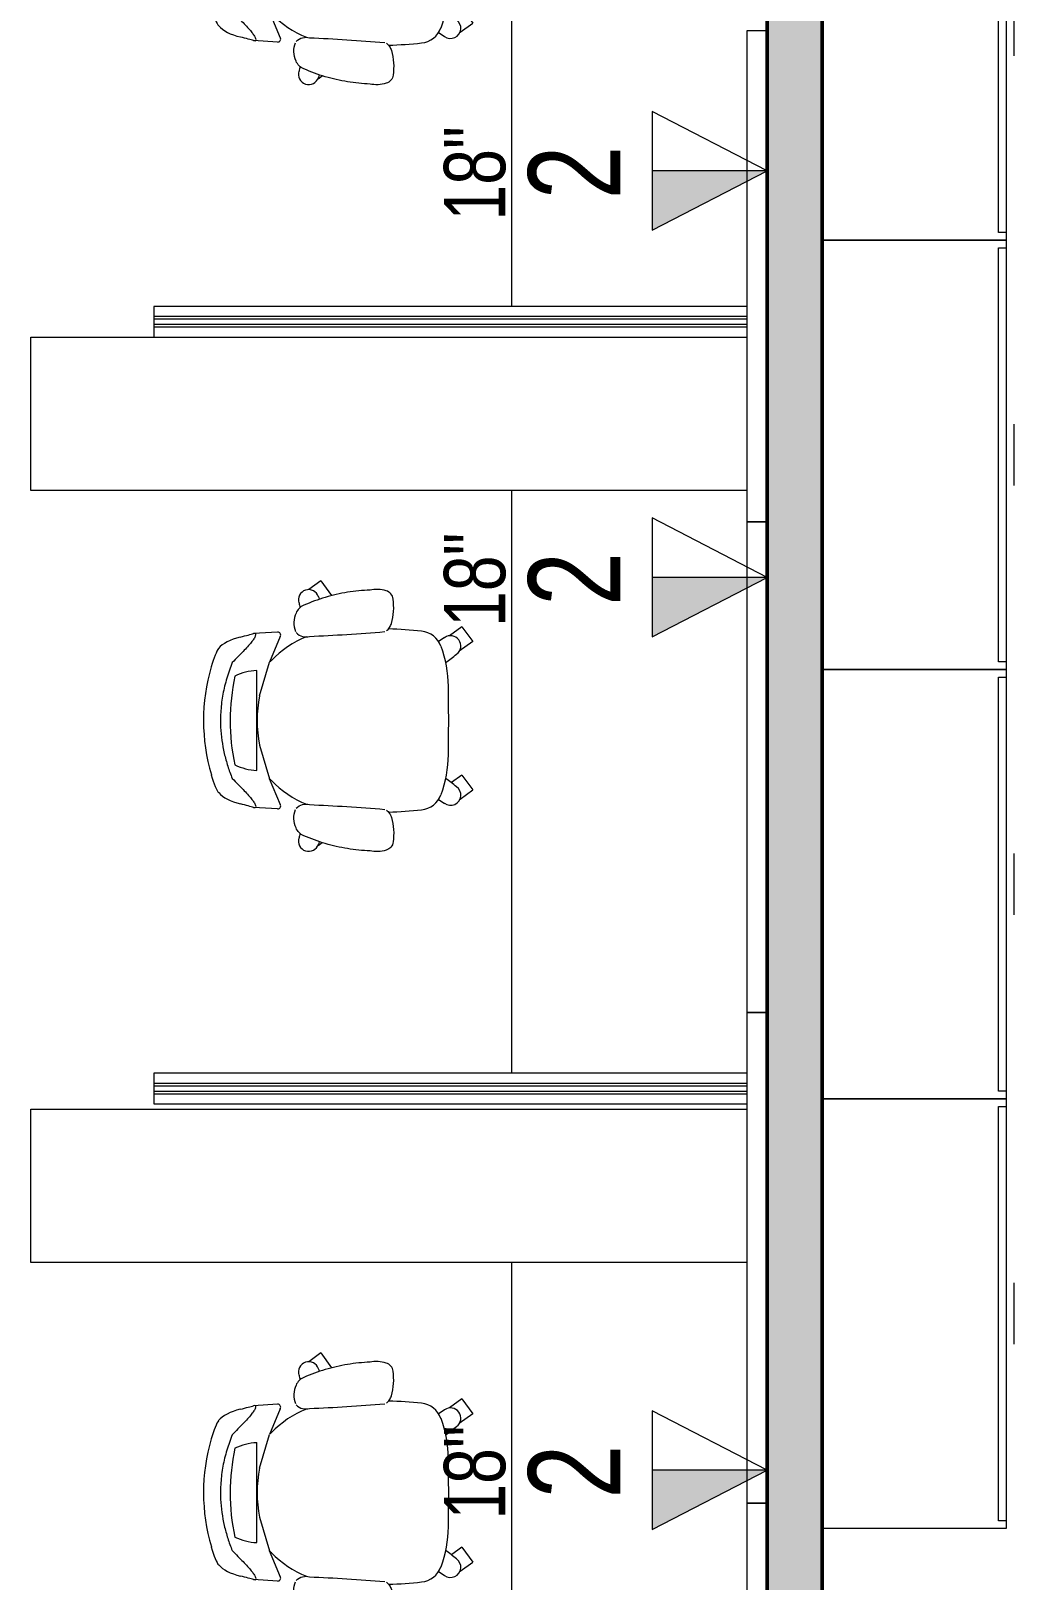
# Model space of a CAD drawing. Header units: inches. Extents: x -897 to 1409, y -1054 to 924.
# Drawn here: x 245 to 341.2, y 290.8 to 442.3 of the extents above; entities that cross this region are included whole.
import ezdxf

# ---------------------------------------------------------------- set-up
doc = ezdxf.new("R2010")
doc.units = ezdxf.units.IN
doc.header["$MEASUREMENT"] = 0
for name, color, linetype, lineweight in [('A-ANNO-NOTE', 131, 'Continuous', 9), ('A-GENM', 13, 'Continuous', 9), ('A-WALL-PATT', 111, 'Continuous', 13), ('I-FURN', 30, 'Continuous', 9), ('I-WALL', 2, 'Continuous', 13)]:
    doc.layers.add(name, color=color, linetype=linetype, lineweight=lineweight)
doc.styles.add('Arial', font='arial.ttf', dxfattribs={"width": 0.75, "height": 9})
doc.styles.add('Arial_1', font='arial.ttf', dxfattribs={"width": 0.75, "height": 6})

# ---------------------------------------------------------------- blocks, each defined once
blk = doc.blocks.new('Cabinet File - Lateral 4 Drawer - 42_ x 18_ x 60_-3218930-7TH FLOOR TELECOM PLAN')
at = {"layer": 'I-FURN', "color": 53}
for p, q in [((-28.09, 27.78), (-28.09, 45.78)), ((-28.09, 45.78), (13.91, 45.78)), ((-27.34, 45.78), (13.16, 45.78)), ((-27.34, 45.03), (-27.34, 45.78)), ((-10.09, 46.53), (-4.09, 46.53)), ((13.16, 45.78), (13.16, 45.03)), ((13.91, 45.78), (13.91, 27.78)), ((13.16, 45.03), (-27.34, 45.03))]:
    blk.add_line(p, q, dxfattribs=at)
blk = doc.blocks.new('Acoustic Panel - Wall Mtd - 4_-0_ wide 2_ thick-4744655-7TH FLOOR TELECOM PLAN')
at = {"layer": 'A-GENM', "color": 133, "lineweight": 20}
for p, q in [((315.04, 298.26), (315.04, 250.26)), ((317.04, 298.26), (315.04, 298.26)), ((317.04, 250.26), (317.04, 298.26)), ((315.04, 250.26), (317.04, 250.26))]:
    blk.add_line(p, q, dxfattribs=at)
blk = doc.blocks.new('Workstation 3D - Workstation 3D-V75-7TH FLOOR TELECOM PLAN')
at = {"layer": 'I-FURN', "color": 53}
for p, q in [((28.5, -11.01), (28.5, 59)), ((28.5, 59), (43.5, 59)), ((43.5, 59), (43.5, -11.01)), ((-30.5, 47), (-31.5, 47)), ((-31.5, 47), (-31.5, -11.01)), ((-30.25, 47), (-30.5, 47)), ((-30.5, 47), (-30.5, -11.01)), ((-29.75, 47), (-30.25, 47)), ((-30.25, 47), (-30.25, -11.01)), ((-29.75, -11.01), (-29.75, 47)), ((-29.5, 47), (-29.75, 47)), ((-29.5, -11.01), (-29.5, 47)), ((-28.5, 47), (-29.5, 47)), ((-28.5, -11.01), (-28.5, 47)), ((-2.65, 34.88), (-2.5, 37.23)), ((3.6, 36.65), (0.31, 35.68)), ((1.11, 36.91), (10.89, 36.91)), ((8.4, 36.65), (11.69, 35.68)), ((14.65, 34.88), (14.5, 37.23)), ((-2.26, 34.6), (0.31, 35.68)), ((14.21, 34.62), (11.69, 35.68)), ((19.66, 30.65), (18.8, 31.83)), ((-6.23, 30.93), (-5.94, 30.52)), ((19.66, 30.65), (18.21, 29.6)), ((-1.69, 17.04), (-0.79, 15.8)), ((0.66, 16.86), (-0.79, 15.8)), ((0.66, 16.86), (-0.08, 17.88)), ((13.72, 15.8), (12.77, 17.11)), ((15.17, 16.85), (13.72, 15.8)), ((15.17, 16.85), (14.29, 18.07)), ((28.5, 12), (-28.5, 12))]:
    blk.add_line(p, q, dxfattribs=at)
for centre, radius, start, end in [((5.99, 18.6), 20.92, 77.9805, 101.9468), ((6.54, 36.68), 5.43, 153.919, 177.5258), ((5.46, 36.68), 5.43, 2.4742, 26.0163), ((6, 25.07), 11.82, 78.2823, 101.7177), ((-2.35, 34.88), 0.299, 180, 297.7893), ((6.8, 28.48), 9.67, 133.6094, 158.2559), ((2.53, 33.61), 3.04, 136.9863, 142.0953), ((9.47, 33.61), 3.04, 37.9047, 43.0137), ((5.2, 28.48), 9.67, 21.7801, 46.3906), ((14.35, 34.88), 0.299, 242.2107, 0), ((-5.8, 31.84), 1, 72.0046, 251.9831), ((-9.44, 17.17), 16.11, 74.2063, 75.8105), ((21.44, 17.17), 16.11, 104.1895, 105.8082), ((17.8, 31.84), 1, 287.9954, 107.9954), ((-0.13, 45.84), 16.11, 248.1926, 249.1641), ((12.13, 45.84), 16.11, 290.8253, 291.8014), ((41.47, 25.44), 44.45, 181.8257, 185.9993), ((-29.47, 25.44), 44.45, 354.0007, 358.1762), ((-0.48, 21.04), 2.27, 185.9993, 250.0007), ((12.48, 21.04), 2.27, 289.9993, 354.0007), ((-1.29, 17.96), 1, 144.0015, 324.0015), ((11.53, 9.97), 16.11, 145.3177, 147.8075), ((2.88, 30.25), 12.08, 250.0007, 268.9016), ((-12.86, 27.69), 16.11, 320.1956, 324.991), ((9.12, 30.25), 12.08, 271.0984, 289.9993), ((24.86, 27.69), 16.11, 215.009, 219.8044), ((13.29, 17.96), 1, 215.9985, 35.9985), ((0.47, 9.97), 16.11, 32.1925, 34.6823), ((6, 193.18), 175.03, 268.9016, 271.0984)]:
    blk.add_arc(centre, radius, start, end, dxfattribs=at)
for centre, major_axis, ratio, start_param, end_param in [((1.08, 41.17), (2.19, 0.61), 0.13132, 1.709994, 2.907856), ((6, 26.48), (-17.15, 0), 0.912367, 4.40136, 5.026573), ((10.92, 41.18), (-2.19, 0.62), 0.126478, 3.441097, 4.597438), ((8.73, 16.87), (-9.2, 24.13), 0.265011, 0.099323, 0.367123), ((3.93, 16.63), (8.52, 24.38), 0.258653, 5.910526, 6.182415), ((0.86, 53.4), (3.51, 16.55), 0.017492, 3.360979, 3.598151), ((10.89, 53.34), (-3.75, 16.5), 0.012487, 2.68195, 2.921986), ((2.77, 43.08), (5.26, 6.07), 0.093478, 2.942412, 3.337732), ((9.13, 43), (-5.36, 5.98), 0.09349, 2.943874, 3.3392)]:
    blk.add_ellipse(centre, major_axis=major_axis, ratio=ratio, start_param=start_param, end_param=end_param, dxfattribs=at)
for points, knots in [([(11.67, 39.32), (11.17, 39.52), (10.16, 39.87), (8.59, 40.26), (6.98, 40.46), (5.02, 40.49), (3.19, 40.23), (1.53, 39.77), (0.73, 39.48), (0.33, 39.32)], [-1, -1, -1, -1, -0.861111, -0.722222, -0.583333, -0.444444, -0.222222, -0.111111, 0, 0, 0, 0]), ([(0.33, 39.32), (0.14, 39.12), (-0.24, 38.75), (-0.93, 38.07), (-1.52, 37.54), (-2, 37.18), (-2.19, 37.07), (-2.28, 37.03)], [-1, -1, -1, -1, -0.833333, -0.666667, -0.333333, -0.166667, 0, 0, 0, 0]), ([(14.28, 37.03), (14.19, 37.07), (14, 37.18), (13.52, 37.54), (12.93, 38.07), (12.24, 38.75), (11.86, 39.12), (11.67, 39.32)], [-1, -1, -1, -1, -0.833333, -0.666667, -0.333333, -0.166667, 0, 0, 0, 0]), ([(-6.76, 25.84), (-6.73, 26.58), (-6.58, 28.06), (-6.08, 30.23), (-5.57, 31.64), (-5.27, 32.32)], [3.1822403, 3.1822403, 3.1822403, 3.1822403, 3.3042578, 3.427853, 3.5514483, 3.5514483, 3.5514483, 3.5514483]), ([(-2.59, 33.07), (-2.41, 32.9), (-2.16, 32.47), (-2.17, 31.97), (-2.23, 31.75)], [-0.815548, -0.815548, -0.815548, -0.815548, -0.244346, 0.287587, 0.287587, 0.287587, 0.287587]), ([(14.59, 33.07), (14.41, 32.9), (14.16, 32.47), (14.17, 31.97), (14.23, 31.75)], [-0.815548, -0.815548, -0.815548, -0.815548, -0.244346, 0.287587, 0.287587, 0.287587, 0.287587]), ([(18.76, 25.84), (18.73, 26.58), (18.58, 28.06), (18.08, 30.23), (17.57, 31.64), (17.27, 32.32)], [3.1822403, 3.1822403, 3.1822403, 3.1822403, 3.3042578, 3.427853, 3.5514483, 3.5514483, 3.5514483, 3.5514483]), ([(-2.23, 31.75), (-2.28, 30.53), (-2.41, 28.09), (-2.59, 25.64), (-2.69, 24.41)], [0.04328253, 0.04328253, 0.04328253, 0.04328253, 0.06236378, 0.08167587, 0.08167587, 0.08167587, 0.08167587]), ([(14.23, 31.75), (14.28, 30.53), (14.41, 28.09), (14.59, 25.64), (14.69, 24.41)], [0.04328253, 0.04328253, 0.04328253, 0.04328253, 0.06236378, 0.08167587, 0.08167587, 0.08167587, 0.08167587]), ([(-6.68, 24.26), (-6.76, 24.52), (-6.86, 25.05), (-6.81, 25.59), (-6.76, 25.84)], [2.8426875, 2.8426875, 2.8426875, 2.8426875, 3.098779, 3.34545, 3.34545, 3.34545, 3.34545]), ([(18.68, 24.26), (18.76, 24.52), (18.86, 25.05), (18.81, 25.59), (18.76, 25.84)], [2.8426875, 2.8426875, 2.8426875, 2.8426875, 3.098779, 3.34545, 3.34545, 3.34545, 3.34545])]:
    blk.add_open_spline(points, degree=3, knots=knots, dxfattribs=at)
for points in [[(-5.27, 32.32), (-5.2, 32.49), (-4.99, 32.8), (-4.68, 33.01), (-4.51, 33.08)], [(-4.51, 33.08), (-4.23, 33.2), (-3.62, 33.34), (-3, 33.25), (-2.71, 33.14)], [(16.51, 33.08), (16.23, 33.2), (15.62, 33.34), (15, 33.25), (14.71, 33.14)], [(17.27, 32.32), (17.2, 32.49), (16.99, 32.8), (16.68, 33.01), (16.51, 33.08)], [(-5.88, 23.58), (-6.06, 23.61), (-6.42, 23.76), (-6.63, 24.09), (-6.68, 24.26)], [(17.88, 23.58), (18.06, 23.61), (18.42, 23.76), (18.63, 24.09), (18.68, 24.26)], [(-3.48, 23.75), (-3.87, 23.64), (-4.67, 23.5), (-5.48, 23.53), (-5.88, 23.58)], [(-2.76, 24.24), (-2.85, 24.12), (-3.07, 23.92), (-3.34, 23.79), (-3.48, 23.75)], [(14.76, 24.24), (14.85, 24.12), (15.07, 23.92), (15.34, 23.79), (15.48, 23.75)], [(15.48, 23.75), (15.87, 23.64), (16.67, 23.5), (17.48, 23.53), (17.88, 23.58)]]:
    blk.add_open_spline(points, degree=3, dxfattribs=at)
blk = doc.blocks.new('Workstation 3D - Workstation 3D-V96-7TH FLOOR TELECOM PLAN')
at = {"layer": 'I-FURN', "color": 53}
for p, q in [((28.5, -11.01), (28.5, 59)), ((28.5, 59), (43.5, 59)), ((44.5, 59), (43.5, 59)), ((43.5, 59), (43.5, -11.01)), ((43.5, 59), (43.5, -11.01)), ((44.75, 59), (44.5, 59)), ((44.5, 59), (44.5, -11.01)), ((45.25, 59), (44.75, 59)), ((44.75, 59), (44.75, -11.01)), ((45.25, -11.01), (45.25, 59)), ((45.5, 59), (45.25, 59)), ((45.5, -11.01), (45.5, 59)), ((46.5, 59), (45.5, 59)), ((46.5, -13.01), (46.5, 59)), ((-30.5, 47), (-31.5, 47)), ((-31.5, 47), (-31.5, -11.01)), ((-30.25, 47), (-30.5, 47)), ((-30.5, 47), (-30.5, -11.01)), ((-29.75, 47), (-30.25, 47)), ((-30.25, 47), (-30.25, -11.01)), ((-29.75, -11.01), (-29.75, 47)), ((-29.5, 47), (-29.75, 47)), ((-29.5, -11.01), (-29.5, 47)), ((-28.5, 47), (-29.5, 47)), ((-28.5, -11.01), (-28.5, 47)), ((-2.65, 34.88), (-2.5, 37.23)), ((3.6, 36.65), (0.31, 35.68)), ((1.11, 36.91), (10.89, 36.91)), ((8.4, 36.65), (11.69, 35.68)), ((14.65, 34.88), (14.5, 37.23)), ((-2.26, 34.6), (0.31, 35.68)), ((14.21, 34.62), (11.69, 35.68)), ((19.66, 30.65), (18.8, 31.83)), ((-6.23, 30.93), (-5.94, 30.52)), ((19.66, 30.65), (18.21, 29.6)), ((-1.69, 17.04), (-0.79, 15.8)), ((0.66, 16.86), (-0.79, 15.8)), ((0.66, 16.86), (-0.08, 17.88)), ((13.72, 15.8), (12.77, 17.11)), ((15.17, 16.85), (13.72, 15.8)), ((15.17, 16.85), (14.29, 18.07)), ((28.5, 12), (-28.5, 12))]:
    blk.add_line(p, q, dxfattribs=at)
for centre, radius, start, end in [((5.99, 18.6), 20.92, 77.9805, 101.9468), ((6.54, 36.68), 5.43, 153.919, 177.5258), ((5.46, 36.68), 5.43, 2.4742, 26.0163), ((6, 25.07), 11.82, 78.2823, 101.7177), ((-2.35, 34.88), 0.299, 180, 297.7893), ((6.8, 28.48), 9.67, 133.6094, 158.2559), ((2.53, 33.61), 3.04, 136.9863, 142.0953), ((9.47, 33.61), 3.04, 37.9047, 43.0137), ((5.2, 28.48), 9.67, 21.7801, 46.3906), ((14.35, 34.88), 0.299, 242.2107, 0), ((-5.8, 31.84), 1, 72.0046, 251.9831), ((-9.44, 17.17), 16.11, 74.2063, 75.8105), ((21.44, 17.17), 16.11, 104.1895, 105.8082), ((17.8, 31.84), 1, 287.9954, 107.9954), ((-0.13, 45.84), 16.11, 248.1926, 249.1641), ((12.13, 45.84), 16.11, 290.8253, 291.8014), ((41.47, 25.44), 44.45, 181.8257, 185.9993), ((-29.47, 25.44), 44.45, 354.0007, 358.1762), ((-0.48, 21.04), 2.27, 185.9993, 250.0007), ((12.48, 21.04), 2.27, 289.9993, 354.0007), ((-1.29, 17.96), 1, 144.0015, 324.0015), ((11.53, 9.97), 16.11, 145.3177, 147.8075), ((2.88, 30.25), 12.08, 250.0007, 268.9016), ((-12.86, 27.69), 16.11, 320.1956, 324.991), ((9.12, 30.25), 12.08, 271.0984, 289.9993), ((24.86, 27.69), 16.11, 215.009, 219.8044), ((13.29, 17.96), 1, 215.9985, 35.9985), ((0.47, 9.97), 16.11, 32.1925, 34.6823), ((6, 193.18), 175.03, 268.9016, 271.0984)]:
    blk.add_arc(centre, radius, start, end, dxfattribs=at)
for centre, major_axis, ratio, start_param, end_param in [((1.08, 41.17), (2.19, 0.61), 0.13132, 1.709994, 2.907856), ((6, 26.48), (-17.15, 0), 0.912367, 4.40136, 5.026573), ((10.92, 41.18), (-2.19, 0.62), 0.126478, 3.441097, 4.597438), ((8.73, 16.87), (-9.2, 24.13), 0.265011, 0.099323, 0.367123), ((3.93, 16.63), (8.52, 24.38), 0.258653, 5.910526, 6.182415), ((0.86, 53.4), (3.51, 16.55), 0.017492, 3.360979, 3.598151), ((10.89, 53.34), (-3.75, 16.5), 0.012487, 2.68195, 2.921986), ((2.77, 43.08), (5.26, 6.07), 0.093478, 2.942412, 3.337732), ((9.13, 43), (-5.36, 5.98), 0.09349, 2.943874, 3.3392)]:
    blk.add_ellipse(centre, major_axis=major_axis, ratio=ratio, start_param=start_param, end_param=end_param, dxfattribs=at)
for points, knots in [([(11.67, 39.32), (11.17, 39.52), (10.16, 39.87), (8.59, 40.26), (6.98, 40.46), (5.02, 40.49), (3.19, 40.23), (1.53, 39.77), (0.73, 39.48), (0.33, 39.32)], [-1, -1, -1, -1, -0.861111, -0.722222, -0.583333, -0.444444, -0.222222, -0.111111, 0, 0, 0, 0]), ([(0.33, 39.32), (0.14, 39.12), (-0.24, 38.75), (-0.93, 38.07), (-1.52, 37.54), (-2, 37.18), (-2.19, 37.07), (-2.28, 37.03)], [-1, -1, -1, -1, -0.833333, -0.666667, -0.333333, -0.166667, 0, 0, 0, 0]), ([(14.28, 37.03), (14.19, 37.07), (14, 37.18), (13.52, 37.54), (12.93, 38.07), (12.24, 38.75), (11.86, 39.12), (11.67, 39.32)], [-1, -1, -1, -1, -0.833333, -0.666667, -0.333333, -0.166667, 0, 0, 0, 0]), ([(-6.76, 25.84), (-6.73, 26.58), (-6.58, 28.06), (-6.08, 30.23), (-5.57, 31.64), (-5.27, 32.32)], [3.1822403, 3.1822403, 3.1822403, 3.1822403, 3.3042578, 3.427853, 3.5514483, 3.5514483, 3.5514483, 3.5514483]), ([(-2.59, 33.07), (-2.41, 32.9), (-2.16, 32.47), (-2.17, 31.97), (-2.23, 31.75)], [-0.815548, -0.815548, -0.815548, -0.815548, -0.244346, 0.287587, 0.287587, 0.287587, 0.287587]), ([(14.59, 33.07), (14.41, 32.9), (14.16, 32.47), (14.17, 31.97), (14.23, 31.75)], [-0.815548, -0.815548, -0.815548, -0.815548, -0.244346, 0.287587, 0.287587, 0.287587, 0.287587]), ([(18.76, 25.84), (18.73, 26.58), (18.58, 28.06), (18.08, 30.23), (17.57, 31.64), (17.27, 32.32)], [3.1822403, 3.1822403, 3.1822403, 3.1822403, 3.3042578, 3.427853, 3.5514483, 3.5514483, 3.5514483, 3.5514483]), ([(-2.23, 31.75), (-2.28, 30.53), (-2.41, 28.09), (-2.59, 25.64), (-2.69, 24.41)], [0.04328253, 0.04328253, 0.04328253, 0.04328253, 0.06236378, 0.08167587, 0.08167587, 0.08167587, 0.08167587]), ([(14.23, 31.75), (14.28, 30.53), (14.41, 28.09), (14.59, 25.64), (14.69, 24.41)], [0.04328253, 0.04328253, 0.04328253, 0.04328253, 0.06236378, 0.08167587, 0.08167587, 0.08167587, 0.08167587]), ([(-6.68, 24.26), (-6.76, 24.52), (-6.86, 25.05), (-6.81, 25.59), (-6.76, 25.84)], [2.8426875, 2.8426875, 2.8426875, 2.8426875, 3.098779, 3.34545, 3.34545, 3.34545, 3.34545]), ([(18.68, 24.26), (18.76, 24.52), (18.86, 25.05), (18.81, 25.59), (18.76, 25.84)], [2.8426875, 2.8426875, 2.8426875, 2.8426875, 3.098779, 3.34545, 3.34545, 3.34545, 3.34545])]:
    blk.add_open_spline(points, degree=3, knots=knots, dxfattribs=at)
for points in [[(-5.27, 32.32), (-5.2, 32.49), (-4.99, 32.8), (-4.68, 33.01), (-4.51, 33.08)], [(-4.51, 33.08), (-4.23, 33.2), (-3.62, 33.34), (-3, 33.25), (-2.71, 33.14)], [(16.51, 33.08), (16.23, 33.2), (15.62, 33.34), (15, 33.25), (14.71, 33.14)], [(17.27, 32.32), (17.2, 32.49), (16.99, 32.8), (16.68, 33.01), (16.51, 33.08)], [(-5.88, 23.58), (-6.06, 23.61), (-6.42, 23.76), (-6.63, 24.09), (-6.68, 24.26)], [(17.88, 23.58), (18.06, 23.61), (18.42, 23.76), (18.63, 24.09), (18.68, 24.26)], [(-3.48, 23.75), (-3.87, 23.64), (-4.67, 23.5), (-5.48, 23.53), (-5.88, 23.58)], [(-2.76, 24.24), (-2.85, 24.12), (-3.07, 23.92), (-3.34, 23.79), (-3.48, 23.75)], [(14.76, 24.24), (14.85, 24.12), (15.07, 23.92), (15.34, 23.79), (15.48, 23.75)], [(15.48, 23.75), (15.87, 23.64), (16.67, 23.5), (17.48, 23.53), (17.88, 23.58)]]:
    blk.add_open_spline(points, degree=3, dxfattribs=at)

msp = doc.modelspace()

# ---------------------------------------------------------------- hatches: boundary and pattern name
at = {"layer": 'A-ANNO-NOTE'}
for points in [[(305.79, 422.76), (317.04, 428.57), (305.79, 428.57)], [(305.79, 383.01), (317.04, 388.82), (305.79, 388.82)], [(305.79, 295.7), (317.04, 301.51), (305.79, 301.51)]]:
    msp.add_hatch(color=256, dxfattribs=at).paths.add_polyline_path(points, flags=0)
at = {"layer": 'A-WALL-PATT'}
msp.add_hatch(color=253, dxfattribs=at).paths.add_polyline_path([(317.04, 42.01), (322.42, 42.01), (322.42, 532.01), (317.04, 532.01), (317.04, 76.55)], flags=0)

# ---------------------------------------------------------------- linework, layer by layer
at = {"layer": 'A-ANNO-NOTE', "lineweight": 20}
for p, q in [((305.79, 434.37), (305.79, 422.76)), ((317.04, 428.57), (305.79, 434.37)), ((305.79, 422.76), (317.04, 428.57)), ((305.79, 394.63), (305.79, 383.01)), ((317.04, 388.82), (305.79, 394.63)), ((305.79, 383.01), (317.04, 388.82)), ((305.79, 307.31), (305.79, 295.7)), ((317.04, 301.51), (305.79, 307.31)), ((305.79, 295.7), (317.04, 301.51))]:
    msp.add_line(p, q, dxfattribs=at)
at = {"layer": 'A-ANNO-NOTE'}
for p, q in [((317.04, 428.57), (305.79, 428.57)), ((305.79, 428.57), (305.79, 422.76)), ((305.79, 422.76), (317.04, 428.57)), ((317.04, 388.82), (305.79, 388.82)), ((305.79, 388.82), (305.79, 383.01)), ((305.79, 383.01), (317.04, 388.82)), ((317.04, 301.51), (305.79, 301.51)), ((305.79, 301.51), (305.79, 295.7)), ((305.79, 295.7), (317.04, 301.51))]:
    msp.add_line(p, q, dxfattribs=at)
at = {"layer": 'I-WALL', "color": 213, "lineweight": 50}
for p, q in [((317.04, 532.01), (317.04, 42.01)), ((322.42, 232.76), (322.42, 532.01))]:
    msp.add_line(p, q, dxfattribs=at)

# ---------------------------------------------------------------- block references
at = {"color": 53, "lineweight": 9}
for name, p, rotation in [('Workstation 3D - Workstation 3D-V96-7TH FLOOR TELECOM PLAN', (304.03, 443.82), 89.99999999999939), ('Cabinet File - Lateral 4 Drawer - 42_ x 18_ x 60_-3218930-7TH FLOOR TELECOM PLAN', (294.63, 435.72), 269.9999999999997), ('Cabinet File - Lateral 4 Drawer - 42_ x 18_ x 60_-3218930-7TH FLOOR TELECOM PLAN', (294.63, 393.72), 269.9999999999997), ('Workstation 3D - Workstation 3D-V75-7TH FLOOR TELECOM PLAN', (304.03, 368.82), 89.99999999999955), ('Cabinet File - Lateral 4 Drawer - 42_ x 18_ x 60_-3218930-7TH FLOOR TELECOM PLAN', (294.63, 351.72), 269.9999999999997), ('Workstation 3D - Workstation 3D-V75-7TH FLOOR TELECOM PLAN', (304.03, 293.3), 90.0000000000001), ('Cabinet File - Lateral 4 Drawer - 42_ x 18_ x 60_-3218930-7TH FLOOR TELECOM PLAN', (294.63, 309.72), 269.9999999999997)]:
    msp.add_blockref(name, p, dxfattribs=dict(at, rotation=rotation))
for p in [(0, 144), (0, 96), (0, 48), (0, 0)]:
    msp.add_blockref('Acoustic Panel - Wall Mtd - 4_-0_ wide 2_ thick-4744655-7TH FLOOR TELECOM PLAN', p, dxfattribs=at)

# ---------------------------------------------------------------- texts
at = {"layer": 'A-ANNO-NOTE', "attachment_point": 1, "rotation": 90}
for s, insert, char_height, width, style in [('18"', (285.41, 423.72), 6, 11.3625, 'Arial_1'), ('2', (293.66, 425.79), 9, 6.363, 'Arial'), ('18"', (285.41, 383.97), 6, 11.3625, 'Arial_1'), ('2', (293.66, 386.04), 9, 6.363, 'Arial'), ('18"', (285.41, 296.66), 6, 11.3625, 'Arial_1'), ('2', (293.66, 298.73), 9, 6.363, 'Arial')]:
    msp.add_mtext(s, dxfattribs=dict(at, insert=insert, char_height=char_height, width=width, style=style))

doc.saveas('drawing.dxf')
